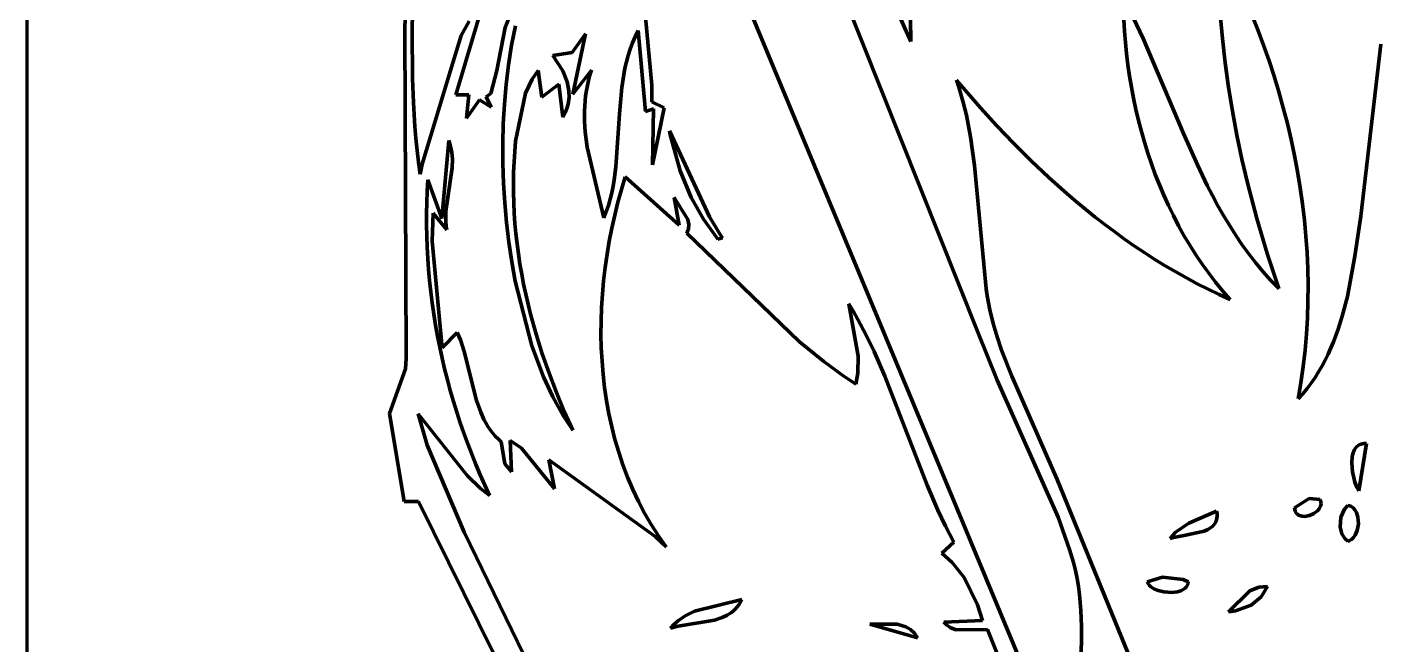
# Model space of a CAD drawing. Header units: millimetres. Extents: x 0 to 9.3, y 0 to 12.
# Drawn here: x 0 to 2.262, y 7.349 to 8.384 of the extents above; entities that cross this region are included whole.
import ezdxf

# ---------------------------------------------------------------- set-up
doc = ezdxf.new("R2010")
doc.units = ezdxf.units.MM
doc.layers.add('color#000000ff', color=7, linetype='CONTINUOUS', lineweight=100)
doc.layers.add('color#ffffffff', color=7, linetype='CONTINUOUS', lineweight=100)

msp = doc.modelspace()

# ---------------------------------------------------------------- linework, layer by layer
at = {"layer": 'color#000000ff'}
for p, q in [((1.5919, 7.8731), (0.8528, 9.7313)), ((1.0295, 8.8483), (1.7578, 7.0954)), ((0.6501, 8.641), (0.6451, 8.3787)), ((1.4797, 8.3599), (1.479, 8.4382)), ((0.6327, 8.3802), (0.634, 8.4208)), ((0.7623, 8.4189), (0.7178, 8.271)), ((0.727, 8.3701), (0.7406, 8.3943)), ((0.8004, 8.3833), (0.8108, 8.4085)), ((1.0461, 8.2872), (1.0357, 8.4006)), ((1.4551, 8.4148), (1.4797, 8.3599)), ((1.8364, 8.3964), (1.8376, 8.3775)), ((1.8687, 8.3654), (1.8524, 8.4001)), ((1.9981, 8.4059), (2.0017, 8.3651)), ((2.0611, 8.3794), (2.051, 8.4049)), ((0.6347, 7.8328), (0.6327, 8.3802)), ((0.6451, 8.3787), (0.6455, 8.2981)), ((0.7051, 8.2986), (0.727, 8.3701)), ((0.7868, 8.3113), (0.8004, 8.3833)), ((0.8178, 8.3862), (0.8115, 8.3537)), ((0.9126, 8.3416), (0.9352, 8.3729)), ((0.9352, 8.3729), (0.9141, 8.272)), ((1.0182, 8.3682), (1.0231, 8.3783)), ((1.0231, 8.3783), (1.0355, 8.2428)), ((1.8376, 8.3775), (1.8392, 8.3587)), ((2.0706, 8.3537), (2.0611, 8.3794)), ((0.8115, 8.3537), (0.8063, 8.321)), ((1.0066, 8.3369), (1.01, 8.3475)), ((1.01, 8.3475), (1.0138, 8.3579)), ((1.0138, 8.3579), (1.0182, 8.3682)), ((1.8392, 8.3587), (1.8411, 8.3398)), ((1.9363, 8.2059), (1.8687, 8.3654)), ((2.0017, 8.3651), (2.0063, 8.3244)), ((2.0797, 8.3279), (2.0706, 8.3537)), ((2.2671, 8.3554), (2.2332, 8.0674)), ((0.8804, 8.3368), (0.9126, 8.3416)), ((0.8971, 8.3108), (0.8804, 8.3368)), ((1.0013, 8.3156), (1.0037, 8.3263)), ((1.0037, 8.3263), (1.0066, 8.3369)), ((1.8411, 8.3398), (1.8435, 8.321)), ((2.0882, 8.3018), (2.0797, 8.3279)), ((0.7764, 8.2728), (0.7868, 8.3113)), ((0.8063, 8.321), (0.8023, 8.2881)), ((0.846, 8.2972), (0.856, 8.3115)), ((0.856, 8.3115), (0.8621, 8.2671)), ((0.9042, 8.2926), (0.8971, 8.3108)), ((0.9141, 8.272), (0.9453, 8.3122)), ((0.9426, 8.3036), (0.9402, 8.295)), ((0.9453, 8.3122), (0.9426, 8.3036)), ((0.9959, 8.283), (0.9991, 8.3048)), ((0.9991, 8.3048), (1.0013, 8.3156)), ((1.8435, 8.321), (1.8462, 8.3022)), ((1.8462, 8.3022), (1.8493, 8.2835)), ((2.0063, 8.3244), (2.012, 8.2838)), ((0.6455, 8.2981), (0.6469, 8.2579)), ((0.6619, 8.1548), (0.7051, 8.2986)), ((0.8023, 8.2881), (0.7993, 8.2552)), ((0.8349, 8.2738), (0.846, 8.2972)), ((0.8621, 8.2671), (0.8905, 8.2884)), ((0.8905, 8.2884), (0.897, 8.2335)), ((0.9072, 8.2775), (0.9042, 8.2926)), ((0.9383, 8.2864), (0.9367, 8.2778)), ((0.9402, 8.295), (0.9383, 8.2864)), ((0.992, 8.2389), (0.9959, 8.283)), ((1.0464, 8.2591), (1.0461, 8.2872)), ((1.5966, 8.2491), (1.5566, 8.2954)), ((1.5566, 8.2954), (1.5604, 8.2837)), ((1.5604, 8.2837), (1.5672, 8.2602)), ((1.8493, 8.2835), (1.8529, 8.2649)), ((2.012, 8.2838), (2.0185, 8.2434)), ((2.0962, 8.2756), (2.0882, 8.3018)), ((0.6469, 8.2579), (0.6494, 8.2178)), ((0.7178, 8.271), (0.74, 8.2705)), ((0.74, 8.2705), (0.7357, 8.2315)), ((0.7357, 8.2315), (0.7579, 8.2623)), ((0.7579, 8.2623), (0.777, 8.25)), ((0.769, 8.2674), (0.7764, 8.2728)), ((0.777, 8.25), (0.769, 8.2674)), ((0.8181, 8.1932), (0.8349, 8.2738)), ((0.9062, 8.2549), (0.9076, 8.2662)), ((0.9076, 8.2662), (0.9072, 8.2775)), ((0.9344, 8.2606), (0.9334, 8.2434)), ((0.9354, 8.2692), (0.9344, 8.2606)), ((0.9367, 8.2778), (0.9354, 8.2692)), ((1.0668, 8.2489), (1.0464, 8.2591)), ((1.5672, 8.2602), (1.5729, 8.2365)), ((1.8529, 8.2649), (1.8568, 8.2463)), ((2.1036, 8.2492), (2.0962, 8.2756)), ((0.7993, 8.2552), (0.7974, 8.2221)), ((0.897, 8.2335), (0.901, 8.2404)), ((0.901, 8.2404), (0.9041, 8.2476)), ((0.9041, 8.2476), (0.9062, 8.2549)), ((0.9334, 8.2434), (0.9336, 8.2262)), ((0.9861, 8.1502), (0.992, 8.2389)), ((1.0355, 8.2428), (1.0493, 8.2475)), ((1.0471, 8.1536), (1.0668, 8.2489)), ((1.0493, 8.2475), (1.0471, 8.1536)), ((1.5729, 8.2365), (1.5799, 8.2006)), ((1.6241, 8.2189), (1.5966, 8.2491)), ((1.8568, 8.2463), (1.8611, 8.2278)), ((2.0185, 8.2434), (2.026, 8.2032)), ((2.1105, 8.2226), (2.1036, 8.2492)), ((0.6494, 8.2178), (0.6511, 8.1977)), ((0.7974, 8.2221), (0.7965, 8.189)), ((0.9336, 8.2262), (0.9347, 8.209)), ((1.6524, 8.1893), (1.6241, 8.2189)), ((1.8611, 8.2278), (1.8659, 8.2095)), ((2.1167, 8.1959), (2.1105, 8.2226)), ((0.6511, 8.1977), (0.6532, 8.1777)), ((0.7061, 8.1944), (0.6945, 8.0637)), ((0.7079, 8.1893), (0.7061, 8.1944)), ((0.7093, 8.1842), (0.7079, 8.1893)), ((0.7965, 8.189), (0.7966, 8.1559)), ((0.8166, 8.1759), (0.8181, 8.1932)), ((0.9347, 8.209), (0.9379, 8.1833)), ((1.1429, 8.0665), (1.0759, 8.2103)), ((1.0759, 8.2103), (1.0772, 8.2035)), ((1.0772, 8.2035), (1.0934, 8.1433)), ((1.5799, 8.2006), (1.5866, 8.1524)), ((1.6814, 8.1604), (1.6524, 8.1893)), ((1.8659, 8.2095), (1.8711, 8.1913)), ((1.8711, 8.1913), (1.8767, 8.1732)), ((1.9597, 8.1532), (1.9363, 8.2059)), ((2.026, 8.2032), (2.0344, 8.1631)), ((2.1224, 8.1691), (2.1167, 8.1959)), ((0.6532, 8.1777), (0.6556, 8.1577)), ((0.7113, 8.174), (0.7093, 8.1842)), ((0.7122, 8.1637), (0.7113, 8.174)), ((0.8155, 8.1586), (0.8166, 8.1759)), ((0.9379, 8.1833), (0.9659, 8.0647)), ((1.8767, 8.1732), (1.8827, 8.1552)), ((2.1275, 8.1422), (2.1224, 8.1691)), ((0.6556, 8.1577), (0.6584, 8.1377)), ((0.6584, 8.1377), (0.6619, 8.1548)), ((0.7015, 8.0757), (0.7119, 8.1483)), ((0.7119, 8.1483), (0.7122, 8.1637)), ((0.7966, 8.1559), (0.7978, 8.1227)), ((0.8147, 8.1414), (0.8155, 8.1586)), ((0.9832, 8.1284), (0.9861, 8.1502)), ((1.5866, 8.1524), (1.6062, 7.9457)), ((1.7111, 8.1322), (1.6814, 8.1604)), ((1.8827, 8.1552), (1.8892, 8.1375)), ((1.9763, 8.1188), (1.9597, 8.1532)), ((2.0344, 8.1631), (2.0437, 8.1232)), ((0.6713, 8.1281), (0.6702, 8.1094)), ((0.6945, 8.0637), (0.6713, 8.1281)), ((0.7978, 8.1227), (0.7999, 8.0896)), ((0.8144, 8.1242), (0.8147, 8.1414)), ((0.8145, 8.1069), (0.8144, 8.1242)), ((0.9813, 8.1175), (0.9832, 8.1284)), ((1.0017, 8.1332), (0.9953, 8.1122)), ((1.092, 8.0524), (1.0017, 8.1332)), ((1.0934, 8.1433), (1.1121, 8.0986)), ((1.7416, 8.1049), (1.7111, 8.1322)), ((1.8892, 8.1375), (1.8961, 8.1199)), ((2.0437, 8.1232), (2.0593, 8.0637)), ((2.132, 8.1152), (2.1275, 8.1422)), ((0.6702, 8.1094), (0.6695, 8.0906)), ((0.8149, 8.0897), (0.8145, 8.1069)), ((0.9764, 8.0961), (0.9791, 8.1068)), ((0.9791, 8.1068), (0.9813, 8.1175)), ((0.9953, 8.1122), (0.9895, 8.0909)), ((1.1121, 8.0986), (1.1325, 8.0624)), ((1.7571, 8.0916), (1.7416, 8.1049)), ((1.8961, 8.1199), (1.9034, 8.1024)), ((1.9034, 8.1024), (1.9112, 8.0853)), ((1.9851, 8.1018), (1.9763, 8.1188)), ((1.9941, 8.085), (1.9851, 8.1018)), ((2.1358, 8.0882), (2.132, 8.1152)), ((0.6695, 8.0906), (0.6691, 8.0718)), ((0.7999, 8.0896), (0.8029, 8.0566)), ((0.8158, 8.0726), (0.8149, 8.0897)), ((0.9699, 8.0751), (0.9734, 8.0855)), ((0.9734, 8.0855), (0.9764, 8.0961)), ((0.9895, 8.0909), (0.9842, 8.0693)), ((1.1067, 8.0618), (1.0838, 8.0985)), ((1.0838, 8.0985), (1.092, 8.0524)), ((1.7729, 8.0786), (1.7571, 8.0916)), ((1.7888, 8.0658), (1.7729, 8.0786)), ((1.9112, 8.0853), (1.9195, 8.0683)), ((2.0035, 8.0684), (1.9941, 8.085)), ((2.139, 8.061), (2.1358, 8.0882)), ((0.6691, 8.0718), (0.669, 8.053)), ((0.6784, 8.0258), (0.6799, 8.0726)), ((0.6799, 8.0726), (0.7027, 8.0446)), ((0.7011, 8.0601), (0.7015, 8.0757)), ((0.7019, 8.0498), (0.7011, 8.0601)), ((0.8029, 8.0566), (0.8069, 8.0237)), ((0.817, 8.0554), (0.8158, 8.0726)), ((0.8186, 8.0383), (0.817, 8.0554)), ((0.9659, 8.0647), (0.9699, 8.0751)), ((0.9842, 8.0693), (0.9793, 8.0476)), ((1.1082, 8.0533), (1.1067, 8.0618)), ((1.1074, 8.0464), (1.1082, 8.0533)), ((1.1325, 8.0624), (1.1569, 8.0288)), ((1.1606, 8.0369), (1.1429, 8.0665)), ((1.8049, 8.0533), (1.7888, 8.0658)), ((1.8213, 8.041), (1.8049, 8.0533)), ((1.9195, 8.0683), (1.9282, 8.0515)), ((2.0134, 8.0521), (2.0035, 8.0684)), ((2.0593, 8.0637), (2.0767, 8.0047)), ((2.1415, 8.0338), (2.139, 8.061)), ((2.2332, 8.0674), (2.2236, 8.0003)), ((0.669, 8.053), (0.6693, 8.0342)), ((0.6693, 8.0342), (0.67, 8.0155)), ((0.7027, 8.0446), (0.7019, 8.0498)), ((0.8205, 8.0212), (0.8186, 8.0383)), ((0.9793, 8.0476), (0.975, 8.0256)), ((1.1046, 8.0392), (1.1058, 8.0416)), ((1.2936, 7.857), (1.1046, 8.0392)), ((1.1058, 8.0416), (1.1074, 8.0464)), ((1.1569, 8.0288), (1.1646, 8.0312)), ((1.1646, 8.0312), (1.1606, 8.0369)), ((1.8378, 8.0291), (1.8213, 8.041)), ((1.9282, 8.0515), (1.9373, 8.035)), ((1.9373, 8.035), (1.947, 8.0188)), ((2.0236, 8.036), (2.0134, 8.0521)), ((2.0343, 8.0202), (2.0236, 8.036)), ((2.1434, 8.0065), (2.1415, 8.0338)), ((0.67, 8.0155), (0.671, 7.9967)), ((0.6951, 7.847), (0.6784, 8.0258)), ((0.8069, 8.0237), (0.8117, 7.9909)), ((0.8228, 8.0042), (0.8205, 8.0212)), ((0.975, 8.0256), (0.9713, 8.0036)), ((1.8545, 8.0174), (1.8378, 8.0291)), ((1.8715, 8.0061), (1.8545, 8.0174)), ((1.947, 8.0188), (1.9571, 8.0028)), ((2.0455, 8.0048), (2.0343, 8.0202)), ((0.671, 7.9967), (0.6723, 7.978)), ((0.8117, 7.9909), (0.8175, 7.9583)), ((0.8254, 7.9872), (0.8228, 8.0042)), ((0.8283, 7.9702), (0.8254, 7.9872)), ((0.9713, 8.0036), (0.9681, 7.9814)), ((1.8887, 7.995), (1.8715, 8.0061)), ((1.906, 7.9843), (1.8887, 7.995)), ((1.9571, 8.0028), (1.9676, 7.9872)), ((1.9676, 7.9872), (1.9787, 7.9718)), ((2.0572, 7.9896), (2.0455, 8.0048)), ((2.0695, 7.9748), (2.0572, 7.9896)), ((2.0767, 8.0047), (2.0959, 7.9464)), ((2.1446, 7.9792), (2.1434, 8.0065)), ((2.2236, 8.0003), (2.211, 7.9329)), ((0.6723, 7.978), (0.674, 7.9594)), ((0.8316, 7.9533), (0.8283, 7.9702)), ((0.9681, 7.9814), (0.9655, 7.9591)), ((1.9236, 7.974), (1.906, 7.9843)), ((1.9414, 7.964), (1.9236, 7.974)), ((1.9594, 7.9543), (1.9414, 7.964)), ((1.9787, 7.9718), (1.9902, 7.9567)), ((2.0824, 7.9604), (2.0695, 7.9748)), ((2.1451, 7.9519), (2.1446, 7.9792)), ((0.674, 7.9594), (0.676, 7.9407)), ((0.676, 7.9407), (0.6784, 7.9221)), ((0.8175, 7.9583), (0.8452, 7.8504)), ((0.8352, 7.9365), (0.8316, 7.9533)), ((0.9655, 7.9591), (0.9635, 7.9367)), ((1.6062, 7.9457), (1.6079, 7.9339)), ((1.9777, 7.945), (1.9594, 7.9543)), ((1.9961, 7.9361), (1.9777, 7.945)), ((1.9902, 7.9567), (2.0023, 7.942)), ((2.0023, 7.942), (2.0148, 7.9276)), ((2.0959, 7.9464), (2.0824, 7.9604)), ((2.1449, 7.9246), (2.1451, 7.9519)), ((0.6784, 7.9221), (0.6811, 7.9035)), ((0.8432, 7.903), (0.8352, 7.9365)), ((0.9635, 7.9367), (0.9621, 7.9143)), ((1.384, 7.9076), (1.3763, 7.9206)), ((1.3763, 7.9206), (1.3918, 7.8327)), ((1.6079, 7.9339), (1.61, 7.9223)), ((1.61, 7.9223), (1.6124, 7.9107)), ((2.0148, 7.9276), (1.9961, 7.9361)), ((2.144, 7.8973), (2.1449, 7.9246)), ((2.211, 7.9329), (2.2024, 7.8998)), ((0.6811, 7.9035), (0.6841, 7.885)), ((0.8524, 7.8698), (0.8432, 7.903)), ((0.9621, 7.9143), (0.9613, 7.8919)), ((1.3914, 7.8945), (1.384, 7.9076)), ((1.6124, 7.9107), (1.6179, 7.8878)), ((2.1424, 7.87), (2.144, 7.8973)), ((2.2024, 7.8998), (2.1956, 7.8782)), ((0.6841, 7.885), (0.6874, 7.8666)), ((0.7202, 7.8726), (0.6951, 7.847)), ((0.7256, 7.8602), (0.7202, 7.8726)), ((0.9613, 7.8919), (0.9611, 7.8694)), ((1.4054, 7.8679), (1.3914, 7.8945)), ((1.6244, 7.7924), (1.5919, 7.8731)), ((1.6179, 7.8878), (1.6245, 7.8652)), ((2.1956, 7.8782), (2.1878, 7.8571)), ((0.6874, 7.8666), (0.6911, 7.8482)), ((0.7321, 7.8406), (0.7256, 7.8602)), ((0.8452, 7.8504), (0.8647, 7.7983)), ((0.8628, 7.8369), (0.8524, 7.8698)), ((0.9611, 7.8694), (0.9616, 7.847)), ((1.3342, 7.8239), (1.2936, 7.857)), ((1.4184, 7.8408), (1.4054, 7.8679)), ((1.6245, 7.8652), (1.6319, 7.843)), ((2.14, 7.8427), (2.1424, 7.87)), ((2.1878, 7.8571), (2.1834, 7.8467)), ((0.6339, 7.8117), (0.635, 7.8292)), ((0.635, 7.8292), (0.6347, 7.8328)), ((0.6911, 7.8482), (0.695, 7.8298)), ((0.695, 7.8298), (0.6993, 7.8116)), ((0.7528, 7.7587), (0.7321, 7.8406)), ((0.8741, 7.8043), (0.8628, 7.8369)), ((0.9616, 7.847), (0.9628, 7.8247)), ((1.3918, 7.8327), (1.3911, 7.8046)), ((1.4363, 7.7994), (1.4184, 7.8408)), ((1.6319, 7.843), (1.6489, 7.7991)), ((2.1369, 7.8155), (2.14, 7.8427)), ((2.1788, 7.8364), (2.1738, 7.8264)), ((2.1834, 7.8467), (2.1788, 7.8364)), ((0.6072, 7.7367), (0.6339, 7.8117)), ((0.6993, 7.8116), (0.7039, 7.7934)), ((0.9628, 7.8247), (0.9646, 7.8024)), ((1.3659, 7.8005), (1.3342, 7.8239)), ((1.3911, 7.8046), (1.3876, 7.7858)), ((2.1331, 7.7883), (2.1369, 7.8155)), ((2.1628, 7.8067), (2.1567, 7.7972)), ((2.1685, 7.8165), (2.1628, 7.8067)), ((2.1738, 7.8264), (2.1685, 7.8165)), ((0.7039, 7.7934), (0.7088, 7.7752)), ((0.8647, 7.7983), (0.8803, 7.7647)), ((0.8864, 7.7721), (0.8741, 7.8043)), ((0.9646, 7.8024), (0.9671, 7.7802)), ((1.3876, 7.7858), (1.3659, 7.8005)), ((1.507, 7.6166), (1.4363, 7.7994)), ((1.7266, 7.5629), (1.6244, 7.7924)), ((1.6489, 7.7991), (1.7251, 7.6264)), ((2.1284, 7.7612), (2.1331, 7.7883)), ((2.1503, 7.7879), (2.1434, 7.7788)), ((2.1567, 7.7972), (2.1503, 7.7879)), ((0.7088, 7.7752), (0.714, 7.7572)), ((0.8803, 7.7647), (0.8984, 7.7323)), ((0.8996, 7.7403), (0.8864, 7.7721)), ((0.9671, 7.7802), (0.9704, 7.7582)), ((2.1361, 7.7699), (2.1284, 7.7612)), ((2.1434, 7.7788), (2.1361, 7.7699)), ((0.6318, 7.5892), (0.6072, 7.7367)), ((0.714, 7.7572), (0.7196, 7.7393)), ((0.7196, 7.7393), (0.7254, 7.7214)), ((0.7597, 7.7392), (0.7528, 7.7587)), ((0.7652, 7.7269), (0.7597, 7.7392)), ((0.9137, 7.7089), (0.8996, 7.7403)), ((0.9704, 7.7582), (0.9744, 7.7363)), ((0.7371, 7.6332), (0.6551, 7.7365)), ((0.6551, 7.7365), (0.6698, 7.684)), ((0.7254, 7.7214), (0.7315, 7.7037)), ((0.7684, 7.7209), (0.7652, 7.7269)), ((0.7718, 7.7152), (0.7684, 7.7209)), ((0.7755, 7.7096), (0.7718, 7.7152)), ((0.8984, 7.7323), (0.9137, 7.7089)), ((0.9744, 7.7363), (0.9791, 7.7146)), ((0.9791, 7.7146), (0.9845, 7.6931)), ((0.7315, 7.7037), (0.738, 7.686)), ((0.7796, 7.7042), (0.7755, 7.7096)), ((0.784, 7.6991), (0.7796, 7.7042)), ((0.7888, 7.6941), (0.784, 7.6991)), ((0.794, 7.6894), (0.7888, 7.6941)), ((0.828, 7.6786), (0.8088, 7.6916)), ((0.8088, 7.6916), (0.8115, 7.6391)), ((0.9845, 7.6931), (0.9908, 7.6719)), ((0.6698, 7.684), (0.7322, 7.538)), ((0.738, 7.686), (0.7447, 7.6685)), ((0.8002, 7.6524), (0.794, 7.6894)), ((0.8833, 7.6107), (0.828, 7.6786)), ((0.9908, 7.6719), (0.9978, 7.6509)), ((2.2189, 7.6646), (2.2205, 7.6709)), ((2.2205, 7.6709), (2.2216, 7.6737)), ((2.2216, 7.6737), (2.2229, 7.6763)), ((2.2229, 7.6763), (2.2244, 7.6787)), ((2.2244, 7.6787), (2.2262, 7.6808)), ((2.2262, 7.6808), (2.2283, 7.6826)), ((2.2283, 7.6826), (2.2306, 7.6841)), ((2.2427, 7.6864), (2.2301, 7.6074)), ((2.2306, 7.6841), (2.2332, 7.6853)), ((2.2332, 7.6853), (2.2361, 7.686)), ((2.2361, 7.686), (2.2392, 7.6864)), ((2.2392, 7.6864), (2.2427, 7.6864)), ((0.7447, 7.6685), (0.7517, 7.6511)), ((0.7517, 7.6511), (0.759, 7.6338)), ((0.8115, 7.6391), (0.8002, 7.6524)), ((1.0516, 7.5305), (0.8739, 7.6594)), ((0.8739, 7.6594), (0.8833, 7.6107)), ((0.9978, 7.6509), (1.0056, 7.6301)), ((2.2181, 7.6542), (2.2189, 7.6646)), ((2.2192, 7.6393), (2.2181, 7.6542)), ((0.7595, 7.6113), (0.7371, 7.6332)), ((0.759, 7.6338), (0.7744, 7.5995)), ((1.0056, 7.6301), (1.0142, 7.6097)), ((1.7251, 7.6264), (2.0539, 6.8195)), ((2.2236, 7.6215), (2.2192, 7.6393)), ((0.7744, 7.5995), (0.7595, 7.6113)), ((1.0142, 7.6097), (1.0237, 7.5896)), ((1.525, 7.5751), (1.507, 7.6166)), ((2.2273, 7.6124), (2.2236, 7.6215)), ((2.2301, 7.6074), (2.2273, 7.6124)), ((0.6557, 7.5893), (0.6318, 7.5892)), ((0.7817, 7.3339), (0.6557, 7.5893)), ((1.0237, 7.5896), (1.034, 7.5699)), ((2.1226, 7.5785), (2.147, 7.5943)), ((2.1229, 7.5758), (2.1226, 7.5785)), ((2.147, 7.5943), (2.1653, 7.5926)), ((2.166, 7.5814), (2.1638, 7.5773)), ((2.1653, 7.5926), (2.1662, 7.5903)), ((2.1666, 7.5835), (2.166, 7.5814)), ((2.1662, 7.5903), (2.1667, 7.588)), ((2.1668, 7.5857), (2.1666, 7.5835)), ((2.1667, 7.588), (2.1668, 7.5857)), ((2.2059, 7.5763), (2.2118, 7.5827)), ((2.2118, 7.5827), (2.2142, 7.5822)), ((2.2142, 7.5822), (2.2165, 7.5814)), ((2.2165, 7.5814), (2.2185, 7.5803)), ((2.2185, 7.5803), (2.2204, 7.5789)), ((2.2204, 7.5789), (2.2236, 7.5754)), ((1.034, 7.5699), (1.0452, 7.5506)), ((1.538, 7.548), (1.525, 7.5751)), ((1.7457, 7.5092), (1.7266, 7.5629)), ((1.9455, 7.5532), (1.9919, 7.5731)), ((1.9918, 7.5585), (1.9908, 7.5555)), ((1.9925, 7.5617), (1.9918, 7.5585)), ((1.9919, 7.5731), (1.9926, 7.569)), ((1.9928, 7.5652), (1.9925, 7.5617)), ((1.9926, 7.569), (1.9928, 7.5652)), ((2.1235, 7.5733), (2.1229, 7.5758)), ((2.1245, 7.5712), (2.1235, 7.5733)), ((2.1257, 7.5694), (2.1245, 7.5712)), ((2.1272, 7.5679), (2.1257, 7.5694)), ((2.1289, 7.5667), (2.1272, 7.5679)), ((2.1308, 7.5657), (2.1289, 7.5667)), ((2.1351, 7.5646), (2.1308, 7.5657)), ((2.1398, 7.5645), (2.1351, 7.5646)), ((2.1473, 7.566), (2.1398, 7.5645)), ((2.1545, 7.5691), (2.1473, 7.566)), ((2.1607, 7.5736), (2.1545, 7.5691)), ((2.1638, 7.5773), (2.1607, 7.5736)), ((2.1988, 7.5464), (2.2002, 7.5634)), ((2.2002, 7.5634), (2.2059, 7.5763)), ((2.2236, 7.5754), (2.2261, 7.571)), ((2.2261, 7.571), (2.2285, 7.5634)), ((2.2285, 7.5634), (2.2293, 7.552)), ((0.7322, 7.538), (0.9504, 7.0893)), ((1.0452, 7.5506), (1.0572, 7.5317)), ((1.552, 7.5212), (1.538, 7.548)), ((1.9142, 7.5276), (1.9224, 7.5374)), ((1.9224, 7.5374), (1.9455, 7.5532)), ((1.9711, 7.5399), (1.9374, 7.5325)), ((1.9775, 7.5427), (1.9711, 7.5399)), ((1.9831, 7.5462), (1.9775, 7.5427)), ((1.9855, 7.5482), (1.9831, 7.5462)), ((1.9875, 7.5504), (1.9855, 7.5482)), ((1.9893, 7.5529), (1.9875, 7.5504)), ((1.9908, 7.5555), (1.9893, 7.5529)), ((2.2017, 7.535), (2.1988, 7.5464)), ((2.2064, 7.5272), (2.2017, 7.535)), ((2.2242, 7.5332), (2.2213, 7.529)), ((2.2274, 7.5407), (2.2242, 7.5332)), ((2.2293, 7.552), (2.2274, 7.5407)), ((1.0702, 7.5132), (1.0516, 7.5305)), ((1.0572, 7.5317), (1.0702, 7.5132)), ((1.5318, 7.5026), (1.552, 7.5212)), ((1.9199, 7.5293), (1.9142, 7.5276)), ((1.9374, 7.5325), (1.9199, 7.5293)), ((2.2114, 7.5228), (2.2064, 7.5272)), ((2.2137, 7.5234), (2.2114, 7.5228)), ((2.2158, 7.5244), (2.2137, 7.5234)), ((2.2178, 7.5257), (2.2158, 7.5244)), ((2.2213, 7.529), (2.2178, 7.5257)), ((1.5492, 7.487), (1.5318, 7.5026)), ((1.7523, 7.4873), (1.7457, 7.5092)), ((1.5692, 7.4619), (1.5492, 7.487)), ((1.7555, 7.474), (1.7523, 7.4873)), ((1.7582, 7.4606), (1.7555, 7.474)), ((1.5915, 7.4165), (1.5692, 7.4619)), ((1.7604, 7.4472), (1.7582, 7.4606)), ((1.7622, 7.4338), (1.7604, 7.4472)), ((1.8759, 7.4546), (1.9013, 7.4628)), ((1.8767, 7.4525), (1.8759, 7.4546)), ((1.8778, 7.4506), (1.8767, 7.4525)), ((1.8793, 7.4487), (1.8778, 7.4506)), ((1.8811, 7.447), (1.8793, 7.4487)), ((1.8832, 7.4454), (1.8811, 7.447)), ((1.8881, 7.4426), (1.8832, 7.4454)), ((1.8938, 7.4403), (1.8881, 7.4426)), ((1.9013, 7.4628), (1.9358, 7.4589)), ((1.9358, 7.4589), (1.9445, 7.4549)), ((1.9391, 7.4439), (1.937, 7.4423)), ((1.9408, 7.4456), (1.9391, 7.4439)), ((1.9423, 7.4476), (1.9408, 7.4456)), ((1.9434, 7.4498), (1.9423, 7.4476)), ((1.9442, 7.4522), (1.9434, 7.4498)), ((1.9445, 7.4549), (1.9442, 7.4522)), ((2.0473, 7.4397), (2.0627, 7.4456)), ((2.0627, 7.4456), (2.0773, 7.447)), ((2.0773, 7.447), (2.0664, 7.4299)), ((1.1177, 7.4055), (1.1967, 7.4249)), ((1.1945, 7.4205), (1.192, 7.4165)), ((1.1967, 7.4249), (1.1945, 7.4205)), ((1.7636, 7.4203), (1.7622, 7.4338)), ((1.7647, 7.4069), (1.7636, 7.4203)), ((1.9034, 7.4379), (1.8938, 7.4403)), ((1.9168, 7.437), (1.9034, 7.4379)), ((1.9264, 7.4382), (1.9168, 7.437)), ((1.9321, 7.4399), (1.9264, 7.4382)), ((1.937, 7.4423), (1.9321, 7.4399)), ((2.012, 7.4047), (2.0473, 7.4397)), ((2.0664, 7.4299), (2.0496, 7.4158)), ((1.0907, 7.39), (1.1018, 7.3976)), ((1.1018, 7.3976), (1.1177, 7.4055)), ((1.1722, 7.3989), (1.1642, 7.3951)), ((1.1796, 7.4036), (1.1722, 7.3989)), ((1.183, 7.4064), (1.1796, 7.4036)), ((1.1863, 7.4095), (1.183, 7.4064)), ((1.1892, 7.4128), (1.1863, 7.4095)), ((1.192, 7.4165), (1.1892, 7.4128)), ((1.5997, 7.3898), (1.5915, 7.4165)), ((1.7658, 7.3799), (1.7647, 7.4069)), ((2.0236, 7.4061), (2.012, 7.4047)), ((2.0496, 7.4158), (2.0236, 7.4061)), ((1.0775, 7.3772), (1.0838, 7.384)), ((1.0903, 7.3805), (1.0775, 7.3772)), ((1.0838, 7.384), (1.0907, 7.39)), ((1.1512, 7.3908), (1.0903, 7.3805)), ((1.1642, 7.3951), (1.1512, 7.3908)), ((1.4112, 7.3838), (1.4572, 7.384)), ((1.4912, 7.3609), (1.4112, 7.3838)), ((1.4572, 7.384), (1.4716, 7.3793)), ((1.4716, 7.3793), (1.4792, 7.3748)), ((1.4792, 7.3748), (1.4858, 7.3687)), ((1.5353, 7.3871), (1.5997, 7.3898)), ((1.5394, 7.3829), (1.5353, 7.3871)), ((1.5459, 7.3782), (1.5394, 7.3829)), ((1.5554, 7.3744), (1.5459, 7.3782)), ((1.6082, 7.3751), (1.5554, 7.3744)), ((1.6783, 7.2002), (1.6082, 7.3751)), ((1.7658, 7.3529), (1.7658, 7.3799)), ((1.4858, 7.3687), (1.4895, 7.3637)), ((1.4895, 7.3637), (1.4912, 7.3609)), ((1.7579, 7.2173), (1.7658, 7.3529))]:
    msp.add_line(p, q, dxfattribs=at)
at = {"layer": 'color#ffffffff'}
for p, q in [((0, 0), (0, 12.0417)), ((0.8528, 9.7313), (1.5919, 7.8731)), ((1.7578, 7.0954), (1.0295, 8.8483)), ((0.6451, 8.3787), (0.6501, 8.641)), ((1.479, 8.4382), (1.4797, 8.3599)), ((0.634, 8.4208), (0.6327, 8.3802)), ((0.7178, 8.271), (0.7623, 8.4189)), ((0.7406, 8.3943), (0.727, 8.3701)), ((0.8108, 8.4085), (0.8004, 8.3833)), ((1.0357, 8.4006), (1.0461, 8.2872)), ((1.4797, 8.3599), (1.4551, 8.4148)), ((1.8376, 8.3775), (1.8364, 8.3964)), ((1.8524, 8.4001), (1.8687, 8.3654)), ((2.0017, 8.3651), (1.9981, 8.4059)), ((2.051, 8.4049), (2.0611, 8.3794)), ((0.6327, 8.3802), (0.6347, 7.8328)), ((0.6455, 8.2981), (0.6451, 8.3787)), ((0.727, 8.3701), (0.7051, 8.2986)), ((0.8004, 8.3833), (0.7868, 8.3113)), ((0.8115, 8.3537), (0.8178, 8.3862)), ((0.9352, 8.3729), (0.9126, 8.3416)), ((0.9141, 8.272), (0.9352, 8.3729)), ((1.0231, 8.3783), (1.0182, 8.3682)), ((1.0355, 8.2428), (1.0231, 8.3783)), ((1.8392, 8.3587), (1.8376, 8.3775)), ((2.0611, 8.3794), (2.0706, 8.3537)), ((0.8063, 8.321), (0.8115, 8.3537)), ((1.01, 8.3475), (1.0066, 8.3369)), ((1.0138, 8.3579), (1.01, 8.3475)), ((1.0182, 8.3682), (1.0138, 8.3579)), ((1.8411, 8.3398), (1.8392, 8.3587)), ((1.8687, 8.3654), (1.9363, 8.2059)), ((2.0063, 8.3244), (2.0017, 8.3651)), ((2.0706, 8.3537), (2.0797, 8.3279)), ((2.2332, 8.0674), (2.2671, 8.3554)), ((0.9126, 8.3416), (0.8804, 8.3368)), ((0.8804, 8.3368), (0.8971, 8.3108)), ((1.0037, 8.3263), (1.0013, 8.3156)), ((1.0066, 8.3369), (1.0037, 8.3263)), ((1.8435, 8.321), (1.8411, 8.3398)), ((2.0797, 8.3279), (2.0882, 8.3018)), ((0.7868, 8.3113), (0.7764, 8.2728)), ((0.8023, 8.2881), (0.8063, 8.321)), ((0.856, 8.3115), (0.846, 8.2972)), ((0.8621, 8.2671), (0.856, 8.3115)), ((0.8971, 8.3108), (0.9042, 8.2926)), ((0.9453, 8.3122), (0.9141, 8.272)), ((0.9402, 8.295), (0.9426, 8.3036)), ((0.9426, 8.3036), (0.9453, 8.3122)), ((0.9991, 8.3048), (0.9959, 8.283)), ((1.0013, 8.3156), (0.9991, 8.3048)), ((1.8462, 8.3022), (1.8435, 8.321)), ((1.8493, 8.2835), (1.8462, 8.3022)), ((2.012, 8.2838), (2.0063, 8.3244)), ((0.6469, 8.2579), (0.6455, 8.2981)), ((0.7051, 8.2986), (0.6619, 8.1548)), ((0.7993, 8.2552), (0.8023, 8.2881)), ((0.846, 8.2972), (0.8349, 8.2738)), ((0.8905, 8.2884), (0.8621, 8.2671)), ((0.897, 8.2335), (0.8905, 8.2884)), ((0.9042, 8.2926), (0.9072, 8.2775)), ((0.9367, 8.2778), (0.9383, 8.2864)), ((0.9383, 8.2864), (0.9402, 8.295)), ((0.9959, 8.283), (0.992, 8.2389)), ((1.0461, 8.2872), (1.0464, 8.2591)), ((1.5604, 8.2837), (1.5566, 8.2954)), ((1.5566, 8.2954), (1.5966, 8.2491)), ((1.5672, 8.2602), (1.5604, 8.2837)), ((1.8529, 8.2649), (1.8493, 8.2835)), ((2.0185, 8.2434), (2.012, 8.2838)), ((2.0882, 8.3018), (2.0962, 8.2756)), ((0.6494, 8.2178), (0.6469, 8.2579)), ((0.74, 8.2705), (0.7178, 8.271)), ((0.7357, 8.2315), (0.74, 8.2705)), ((0.7579, 8.2623), (0.7357, 8.2315)), ((0.777, 8.25), (0.7579, 8.2623)), ((0.7764, 8.2728), (0.769, 8.2674)), ((0.769, 8.2674), (0.777, 8.25)), ((0.8349, 8.2738), (0.8181, 8.1932)), ((0.9076, 8.2662), (0.9062, 8.2549)), ((0.9072, 8.2775), (0.9076, 8.2662)), ((0.9334, 8.2434), (0.9344, 8.2606)), ((0.9344, 8.2606), (0.9354, 8.2692)), ((0.9354, 8.2692), (0.9367, 8.2778)), ((1.0464, 8.2591), (1.0668, 8.2489)), ((1.5729, 8.2365), (1.5672, 8.2602)), ((1.8568, 8.2463), (1.8529, 8.2649)), ((2.0962, 8.2756), (2.1036, 8.2492)), ((0.7974, 8.2221), (0.7993, 8.2552)), ((0.901, 8.2404), (0.897, 8.2335)), ((0.9041, 8.2476), (0.901, 8.2404)), ((0.9062, 8.2549), (0.9041, 8.2476)), ((0.9336, 8.2262), (0.9334, 8.2434)), ((0.992, 8.2389), (0.9861, 8.1502)), ((1.0493, 8.2475), (1.0355, 8.2428)), ((1.0668, 8.2489), (1.0471, 8.1536)), ((1.0471, 8.1536), (1.0493, 8.2475)), ((1.5799, 8.2006), (1.5729, 8.2365)), ((1.5966, 8.2491), (1.6241, 8.2189)), ((1.8611, 8.2278), (1.8568, 8.2463)), ((2.026, 8.2032), (2.0185, 8.2434)), ((2.1036, 8.2492), (2.1105, 8.2226)), ((0.6511, 8.1977), (0.6494, 8.2178)), ((0.7965, 8.189), (0.7974, 8.2221)), ((0.9347, 8.209), (0.9336, 8.2262)), ((1.6241, 8.2189), (1.6524, 8.1893)), ((1.8659, 8.2095), (1.8611, 8.2278)), ((2.1105, 8.2226), (2.1167, 8.1959)), ((0.6532, 8.1777), (0.6511, 8.1977)), ((0.6945, 8.0637), (0.7061, 8.1944)), ((0.7061, 8.1944), (0.7079, 8.1893)), ((0.7079, 8.1893), (0.7093, 8.1842)), ((0.7966, 8.1559), (0.7965, 8.189)), ((0.8181, 8.1932), (0.8166, 8.1759)), ((0.9379, 8.1833), (0.9347, 8.209)), ((1.0772, 8.2035), (1.0759, 8.2103)), ((1.0759, 8.2103), (1.1429, 8.0665)), ((1.0934, 8.1433), (1.0772, 8.2035)), ((1.5866, 8.1524), (1.5799, 8.2006)), ((1.6524, 8.1893), (1.6814, 8.1604)), ((1.8711, 8.1913), (1.8659, 8.2095)), ((1.8767, 8.1732), (1.8711, 8.1913)), ((1.9363, 8.2059), (1.9597, 8.1532)), ((2.0344, 8.1631), (2.026, 8.2032)), ((2.1167, 8.1959), (2.1224, 8.1691)), ((0.6556, 8.1577), (0.6532, 8.1777)), ((0.7093, 8.1842), (0.7113, 8.174)), ((0.7113, 8.174), (0.7122, 8.1637)), ((0.8166, 8.1759), (0.8155, 8.1586)), ((0.9659, 8.0647), (0.9379, 8.1833)), ((1.8827, 8.1552), (1.8767, 8.1732)), ((2.1224, 8.1691), (2.1275, 8.1422)), ((0.6584, 8.1377), (0.6556, 8.1577)), ((0.6619, 8.1548), (0.6584, 8.1377)), ((0.7119, 8.1483), (0.7015, 8.0757)), ((0.7122, 8.1637), (0.7119, 8.1483)), ((0.7978, 8.1227), (0.7966, 8.1559)), ((0.8155, 8.1586), (0.8147, 8.1414)), ((0.9861, 8.1502), (0.9832, 8.1284)), ((1.6062, 7.9457), (1.5866, 8.1524)), ((1.6814, 8.1604), (1.7111, 8.1322)), ((1.8892, 8.1375), (1.8827, 8.1552)), ((1.9597, 8.1532), (1.9763, 8.1188)), ((2.0437, 8.1232), (2.0344, 8.1631)), ((0.6702, 8.1094), (0.6713, 8.1281)), ((0.6713, 8.1281), (0.6945, 8.0637)), ((0.7999, 8.0896), (0.7978, 8.1227)), ((0.8147, 8.1414), (0.8144, 8.1242)), ((0.8144, 8.1242), (0.8145, 8.1069)), ((0.9832, 8.1284), (0.9813, 8.1175)), ((0.9953, 8.1122), (1.0017, 8.1332)), ((1.0017, 8.1332), (1.092, 8.0524)), ((1.1121, 8.0986), (1.0934, 8.1433)), ((1.7111, 8.1322), (1.7416, 8.1049)), ((1.8961, 8.1199), (1.8892, 8.1375)), ((2.0593, 8.0637), (2.0437, 8.1232)), ((2.1275, 8.1422), (2.132, 8.1152)), ((0.6695, 8.0906), (0.6702, 8.1094)), ((0.8145, 8.1069), (0.8149, 8.0897)), ((0.9791, 8.1068), (0.9764, 8.0961)), ((0.9813, 8.1175), (0.9791, 8.1068)), ((0.9895, 8.0909), (0.9953, 8.1122)), ((1.1325, 8.0624), (1.1121, 8.0986)), ((1.7416, 8.1049), (1.7571, 8.0916)), ((1.9034, 8.1024), (1.8961, 8.1199)), ((1.9112, 8.0853), (1.9034, 8.1024)), ((1.9763, 8.1188), (1.9851, 8.1018)), ((1.9851, 8.1018), (1.9941, 8.085)), ((2.132, 8.1152), (2.1358, 8.0882)), ((0.6691, 8.0718), (0.6695, 8.0906)), ((0.8029, 8.0566), (0.7999, 8.0896)), ((0.8149, 8.0897), (0.8158, 8.0726)), ((0.9734, 8.0855), (0.9699, 8.0751)), ((0.9764, 8.0961), (0.9734, 8.0855)), ((0.9842, 8.0693), (0.9895, 8.0909)), ((1.092, 8.0524), (1.0838, 8.0985)), ((1.0838, 8.0985), (1.1067, 8.0618)), ((1.7571, 8.0916), (1.7729, 8.0786)), ((1.7729, 8.0786), (1.7888, 8.0658)), ((1.9195, 8.0683), (1.9112, 8.0853)), ((1.9941, 8.085), (2.0035, 8.0684)), ((2.1358, 8.0882), (2.139, 8.061)), ((0.669, 8.053), (0.6691, 8.0718)), ((0.6799, 8.0726), (0.6784, 8.0258)), ((0.7027, 8.0446), (0.6799, 8.0726)), ((0.7015, 8.0757), (0.7011, 8.0601)), ((0.7011, 8.0601), (0.7019, 8.0498)), ((0.8069, 8.0237), (0.8029, 8.0566)), ((0.8158, 8.0726), (0.817, 8.0554)), ((0.817, 8.0554), (0.8186, 8.0383)), ((0.9699, 8.0751), (0.9659, 8.0647)), ((0.9793, 8.0476), (0.9842, 8.0693)), ((1.1067, 8.0618), (1.1082, 8.0533)), ((1.1082, 8.0533), (1.1074, 8.0464)), ((1.1569, 8.0288), (1.1325, 8.0624)), ((1.1429, 8.0665), (1.1606, 8.0369)), ((1.7888, 8.0658), (1.8049, 8.0533)), ((1.8049, 8.0533), (1.8213, 8.041)), ((1.9282, 8.0515), (1.9195, 8.0683)), ((2.0035, 8.0684), (2.0134, 8.0521)), ((2.0767, 8.0047), (2.0593, 8.0637)), ((2.139, 8.061), (2.1415, 8.0338)), ((2.2236, 8.0003), (2.2332, 8.0674)), ((0.6693, 8.0342), (0.669, 8.053)), ((0.67, 8.0155), (0.6693, 8.0342)), ((0.7019, 8.0498), (0.7027, 8.0446)), ((0.8186, 8.0383), (0.8205, 8.0212)), ((0.975, 8.0256), (0.9793, 8.0476)), ((1.1058, 8.0416), (1.1046, 8.0392)), ((1.1046, 8.0392), (1.2936, 7.857)), ((1.1074, 8.0464), (1.1058, 8.0416)), ((1.1646, 8.0312), (1.1569, 8.0288)), ((1.1606, 8.0369), (1.1646, 8.0312)), ((1.8213, 8.041), (1.8378, 8.0291)), ((1.9373, 8.035), (1.9282, 8.0515)), ((1.947, 8.0188), (1.9373, 8.035)), ((2.0134, 8.0521), (2.0236, 8.036)), ((2.0236, 8.036), (2.0343, 8.0202)), ((2.1415, 8.0338), (2.1434, 8.0065)), ((0.671, 7.9967), (0.67, 8.0155)), ((0.6784, 8.0258), (0.6951, 7.847)), ((0.8117, 7.9909), (0.8069, 8.0237)), ((0.8205, 8.0212), (0.8228, 8.0042)), ((0.9713, 8.0036), (0.975, 8.0256)), ((1.8378, 8.0291), (1.8545, 8.0174)), ((1.8545, 8.0174), (1.8715, 8.0061)), ((1.9571, 8.0028), (1.947, 8.0188)), ((2.0343, 8.0202), (2.0455, 8.0048)), ((0.6723, 7.978), (0.671, 7.9967)), ((0.8175, 7.9583), (0.8117, 7.9909)), ((0.8228, 8.0042), (0.8254, 7.9872)), ((0.8254, 7.9872), (0.8283, 7.9702)), ((0.9681, 7.9814), (0.9713, 8.0036)), ((1.8715, 8.0061), (1.8887, 7.995)), ((1.8887, 7.995), (1.906, 7.9843)), ((1.9676, 7.9872), (1.9571, 8.0028)), ((1.9787, 7.9718), (1.9676, 7.9872)), ((2.0455, 8.0048), (2.0572, 7.9896)), ((2.0572, 7.9896), (2.0695, 7.9748)), ((2.0959, 7.9464), (2.0767, 8.0047)), ((2.1434, 8.0065), (2.1446, 7.9792)), ((2.211, 7.9329), (2.2236, 8.0003)), ((0.674, 7.9594), (0.6723, 7.978)), ((0.8283, 7.9702), (0.8316, 7.9533)), ((0.9655, 7.9591), (0.9681, 7.9814)), ((1.906, 7.9843), (1.9236, 7.974)), ((1.9236, 7.974), (1.9414, 7.964)), ((1.9414, 7.964), (1.9594, 7.9543)), ((1.9902, 7.9567), (1.9787, 7.9718)), ((2.0695, 7.9748), (2.0824, 7.9604)), ((2.1446, 7.9792), (2.1451, 7.9519)), ((0.676, 7.9407), (0.674, 7.9594)), ((0.6784, 7.9221), (0.676, 7.9407)), ((0.8452, 7.8504), (0.8175, 7.9583)), ((0.8316, 7.9533), (0.8352, 7.9365)), ((0.9635, 7.9367), (0.9655, 7.9591)), ((1.6079, 7.9339), (1.6062, 7.9457)), ((1.9594, 7.9543), (1.9777, 7.945)), ((1.9777, 7.945), (1.9961, 7.9361)), ((2.0023, 7.942), (1.9902, 7.9567)), ((2.0148, 7.9276), (2.0023, 7.942)), ((2.0824, 7.9604), (2.0959, 7.9464)), ((2.1451, 7.9519), (2.1449, 7.9246)), ((0.6811, 7.9035), (0.6784, 7.9221)), ((0.8352, 7.9365), (0.8432, 7.903)), ((0.9621, 7.9143), (0.9635, 7.9367)), ((1.3918, 7.8327), (1.3763, 7.9206)), ((1.3763, 7.9206), (1.384, 7.9076)), ((1.61, 7.9223), (1.6079, 7.9339)), ((1.6124, 7.9107), (1.61, 7.9223)), ((1.9961, 7.9361), (2.0148, 7.9276)), ((2.1449, 7.9246), (2.144, 7.8973)), ((2.2024, 7.8998), (2.211, 7.9329)), ((0.6841, 7.885), (0.6811, 7.9035)), ((0.8432, 7.903), (0.8524, 7.8698)), ((0.9613, 7.8919), (0.9621, 7.9143)), ((1.384, 7.9076), (1.3914, 7.8945)), ((1.6179, 7.8878), (1.6124, 7.9107)), ((2.144, 7.8973), (2.1424, 7.87)), ((2.1956, 7.8782), (2.2024, 7.8998)), ((0.6874, 7.8666), (0.6841, 7.885)), ((0.6951, 7.847), (0.7202, 7.8726)), ((0.7202, 7.8726), (0.7256, 7.8602)), ((0.9611, 7.8694), (0.9613, 7.8919)), ((1.3914, 7.8945), (1.4054, 7.8679)), ((1.5919, 7.8731), (1.6244, 7.7924)), ((1.6245, 7.8652), (1.6179, 7.8878)), ((2.1878, 7.8571), (2.1956, 7.8782)), ((0.6911, 7.8482), (0.6874, 7.8666)), ((0.7256, 7.8602), (0.7321, 7.8406)), ((0.8647, 7.7983), (0.8452, 7.8504)), ((0.8524, 7.8698), (0.8628, 7.8369)), ((0.9616, 7.847), (0.9611, 7.8694)), ((1.2936, 7.857), (1.3342, 7.8239)), ((1.4054, 7.8679), (1.4184, 7.8408)), ((1.6319, 7.843), (1.6245, 7.8652)), ((2.1424, 7.87), (2.14, 7.8427)), ((2.1834, 7.8467), (2.1878, 7.8571)), ((0.635, 7.8292), (0.6339, 7.8117)), ((0.6347, 7.8328), (0.635, 7.8292)), ((0.695, 7.8298), (0.6911, 7.8482)), ((0.6993, 7.8116), (0.695, 7.8298)), ((0.7321, 7.8406), (0.7528, 7.7587)), ((0.8628, 7.8369), (0.8741, 7.8043)), ((0.9628, 7.8247), (0.9616, 7.847)), ((1.3911, 7.8046), (1.3918, 7.8327)), ((1.4184, 7.8408), (1.4363, 7.7994)), ((1.6489, 7.7991), (1.6319, 7.843)), ((2.14, 7.8427), (2.1369, 7.8155)), ((2.1738, 7.8264), (2.1788, 7.8364)), ((2.1788, 7.8364), (2.1834, 7.8467)), ((0.6339, 7.8117), (0.6072, 7.7367)), ((0.7039, 7.7934), (0.6993, 7.8116)), ((0.9646, 7.8024), (0.9628, 7.8247)), ((1.3342, 7.8239), (1.3659, 7.8005)), ((1.3876, 7.7858), (1.3911, 7.8046)), ((2.1369, 7.8155), (2.1331, 7.7883)), ((2.1567, 7.7972), (2.1628, 7.8067)), ((2.1628, 7.8067), (2.1685, 7.8165)), ((2.1685, 7.8165), (2.1738, 7.8264)), ((0.7088, 7.7752), (0.7039, 7.7934)), ((0.8803, 7.7647), (0.8647, 7.7983)), ((0.8741, 7.8043), (0.8864, 7.7721)), ((0.9671, 7.7802), (0.9646, 7.8024)), ((1.3659, 7.8005), (1.3876, 7.7858)), ((1.4363, 7.7994), (1.507, 7.6166)), ((1.6244, 7.7924), (1.7266, 7.5629)), ((1.7251, 7.6264), (1.6489, 7.7991)), ((2.1331, 7.7883), (2.1284, 7.7612)), ((2.1434, 7.7788), (2.1503, 7.7879)), ((2.1503, 7.7879), (2.1567, 7.7972)), ((0.714, 7.7572), (0.7088, 7.7752)), ((0.8984, 7.7323), (0.8803, 7.7647)), ((0.8864, 7.7721), (0.8996, 7.7403)), ((0.9704, 7.7582), (0.9671, 7.7802)), ((2.1284, 7.7612), (2.1361, 7.7699)), ((2.1361, 7.7699), (2.1434, 7.7788)), ((0.6072, 7.7367), (0.6318, 7.5892)), ((0.7196, 7.7393), (0.714, 7.7572)), ((0.7254, 7.7214), (0.7196, 7.7393)), ((0.7528, 7.7587), (0.7597, 7.7392)), ((0.7597, 7.7392), (0.7652, 7.7269)), ((0.8996, 7.7403), (0.9137, 7.7089)), ((0.9744, 7.7363), (0.9704, 7.7582)), ((0.6698, 7.684), (0.6551, 7.7365)), ((0.6551, 7.7365), (0.7371, 7.6332)), ((0.7315, 7.7037), (0.7254, 7.7214)), ((0.7652, 7.7269), (0.7684, 7.7209)), ((0.7684, 7.7209), (0.7718, 7.7152)), ((0.7718, 7.7152), (0.7755, 7.7096)), ((0.9137, 7.7089), (0.8984, 7.7323)), ((0.9791, 7.7146), (0.9744, 7.7363)), ((0.9845, 7.6931), (0.9791, 7.7146)), ((0.738, 7.686), (0.7315, 7.7037)), ((0.7755, 7.7096), (0.7796, 7.7042)), ((0.7796, 7.7042), (0.784, 7.6991)), ((0.784, 7.6991), (0.7888, 7.6941)), ((0.7888, 7.6941), (0.794, 7.6894)), ((0.8115, 7.6391), (0.8088, 7.6916)), ((0.8088, 7.6916), (0.828, 7.6786)), ((0.9908, 7.6719), (0.9845, 7.6931)), ((0.7322, 7.538), (0.6698, 7.684)), ((0.7447, 7.6685), (0.738, 7.686)), ((0.794, 7.6894), (0.8002, 7.6524)), ((0.828, 7.6786), (0.8833, 7.6107)), ((0.9978, 7.6509), (0.9908, 7.6719)), ((2.2205, 7.6709), (2.2189, 7.6646)), ((2.2216, 7.6737), (2.2205, 7.6709)), ((2.2229, 7.6763), (2.2216, 7.6737)), ((2.2244, 7.6787), (2.2229, 7.6763)), ((2.2262, 7.6808), (2.2244, 7.6787)), ((2.2283, 7.6826), (2.2262, 7.6808)), ((2.2306, 7.6841), (2.2283, 7.6826)), ((2.2301, 7.6074), (2.2427, 7.6864)), ((2.2332, 7.6853), (2.2306, 7.6841)), ((2.2361, 7.686), (2.2332, 7.6853)), ((2.2392, 7.6864), (2.2361, 7.686)), ((2.2427, 7.6864), (2.2392, 7.6864)), ((0.7517, 7.6511), (0.7447, 7.6685)), ((0.759, 7.6338), (0.7517, 7.6511)), ((0.8002, 7.6524), (0.8115, 7.6391)), ((0.8833, 7.6107), (0.8739, 7.6594)), ((0.8739, 7.6594), (1.0516, 7.5305)), ((1.0056, 7.6301), (0.9978, 7.6509)), ((2.2189, 7.6646), (2.2181, 7.6542)), ((2.2181, 7.6542), (2.2192, 7.6393)), ((0.7371, 7.6332), (0.7595, 7.6113)), ((0.7744, 7.5995), (0.759, 7.6338)), ((1.0142, 7.6097), (1.0056, 7.6301)), ((2.0539, 6.8195), (1.7251, 7.6264)), ((2.2192, 7.6393), (2.2236, 7.6215)), ((0.7595, 7.6113), (0.7744, 7.5995)), ((1.0237, 7.5896), (1.0142, 7.6097)), ((1.507, 7.6166), (1.525, 7.5751)), ((2.2236, 7.6215), (2.2273, 7.6124)), ((2.2273, 7.6124), (2.2301, 7.6074)), ((0.6318, 7.5892), (0.6557, 7.5893)), ((0.6557, 7.5893), (0.7817, 7.3339)), ((1.034, 7.5699), (1.0237, 7.5896)), ((2.147, 7.5943), (2.1226, 7.5785)), ((2.1226, 7.5785), (2.1229, 7.5758)), ((2.1653, 7.5926), (2.147, 7.5943)), ((2.1638, 7.5773), (2.166, 7.5814)), ((2.1662, 7.5903), (2.1653, 7.5926)), ((2.166, 7.5814), (2.1666, 7.5835)), ((2.1667, 7.588), (2.1662, 7.5903)), ((2.1666, 7.5835), (2.1668, 7.5857)), ((2.1668, 7.5857), (2.1667, 7.588)), ((2.2118, 7.5827), (2.2059, 7.5763)), ((2.2142, 7.5822), (2.2118, 7.5827)), ((2.2165, 7.5814), (2.2142, 7.5822)), ((2.2185, 7.5803), (2.2165, 7.5814)), ((2.2204, 7.5789), (2.2185, 7.5803)), ((2.2236, 7.5754), (2.2204, 7.5789)), ((1.0452, 7.5506), (1.034, 7.5699)), ((1.525, 7.5751), (1.538, 7.548)), ((1.7266, 7.5629), (1.7457, 7.5092)), ((1.9919, 7.5731), (1.9455, 7.5532)), ((1.9908, 7.5555), (1.9918, 7.5585)), ((1.9918, 7.5585), (1.9925, 7.5617)), ((1.9926, 7.569), (1.9919, 7.5731)), ((1.9925, 7.5617), (1.9928, 7.5652)), ((1.9928, 7.5652), (1.9926, 7.569)), ((2.1229, 7.5758), (2.1235, 7.5733)), ((2.1235, 7.5733), (2.1245, 7.5712)), ((2.1245, 7.5712), (2.1257, 7.5694)), ((2.1257, 7.5694), (2.1272, 7.5679)), ((2.1272, 7.5679), (2.1289, 7.5667)), ((2.1289, 7.5667), (2.1308, 7.5657)), ((2.1308, 7.5657), (2.1351, 7.5646)), ((2.1351, 7.5646), (2.1398, 7.5645)), ((2.1398, 7.5645), (2.1473, 7.566)), ((2.1473, 7.566), (2.1545, 7.5691)), ((2.1545, 7.5691), (2.1607, 7.5736)), ((2.1607, 7.5736), (2.1638, 7.5773)), ((2.2002, 7.5634), (2.1988, 7.5464)), ((2.2059, 7.5763), (2.2002, 7.5634)), ((2.2261, 7.571), (2.2236, 7.5754)), ((2.2285, 7.5634), (2.2261, 7.571)), ((2.2293, 7.552), (2.2285, 7.5634)), ((0.9504, 7.0893), (0.7322, 7.538)), ((1.0572, 7.5317), (1.0452, 7.5506)), ((1.538, 7.548), (1.552, 7.5212)), ((1.9224, 7.5374), (1.9142, 7.5276)), ((1.9455, 7.5532), (1.9224, 7.5374)), ((1.9374, 7.5325), (1.9711, 7.5399)), ((1.9711, 7.5399), (1.9775, 7.5427)), ((1.9775, 7.5427), (1.9831, 7.5462)), ((1.9831, 7.5462), (1.9855, 7.5482)), ((1.9855, 7.5482), (1.9875, 7.5504)), ((1.9875, 7.5504), (1.9893, 7.5529)), ((1.9893, 7.5529), (1.9908, 7.5555)), ((2.1988, 7.5464), (2.2017, 7.535)), ((2.2017, 7.535), (2.2064, 7.5272)), ((2.2213, 7.529), (2.2242, 7.5332)), ((2.2242, 7.5332), (2.2274, 7.5407)), ((2.2274, 7.5407), (2.2293, 7.552)), ((1.0516, 7.5305), (1.0702, 7.5132)), ((1.0702, 7.5132), (1.0572, 7.5317)), ((1.552, 7.5212), (1.5318, 7.5026)), ((1.9142, 7.5276), (1.9199, 7.5293)), ((1.9199, 7.5293), (1.9374, 7.5325)), ((2.2064, 7.5272), (2.2114, 7.5228)), ((2.2114, 7.5228), (2.2137, 7.5234)), ((2.2137, 7.5234), (2.2158, 7.5244)), ((2.2158, 7.5244), (2.2178, 7.5257)), ((2.2178, 7.5257), (2.2213, 7.529)), ((1.5318, 7.5026), (1.5492, 7.487)), ((1.7457, 7.5092), (1.7523, 7.4873)), ((1.5492, 7.487), (1.5692, 7.4619)), ((1.7523, 7.4873), (1.7555, 7.474)), ((1.7555, 7.474), (1.7582, 7.4606)), ((1.5692, 7.4619), (1.5915, 7.4165)), ((1.7582, 7.4606), (1.7604, 7.4472)), ((1.7604, 7.4472), (1.7622, 7.4338)), ((1.9013, 7.4628), (1.8759, 7.4546)), ((1.8759, 7.4546), (1.8767, 7.4525)), ((1.8767, 7.4525), (1.8778, 7.4506)), ((1.8778, 7.4506), (1.8793, 7.4487)), ((1.8793, 7.4487), (1.8811, 7.447)), ((1.8811, 7.447), (1.8832, 7.4454)), ((1.8832, 7.4454), (1.8881, 7.4426)), ((1.8881, 7.4426), (1.8938, 7.4403)), ((1.9358, 7.4589), (1.9013, 7.4628)), ((1.9445, 7.4549), (1.9358, 7.4589)), ((1.937, 7.4423), (1.9391, 7.4439)), ((1.9391, 7.4439), (1.9408, 7.4456)), ((1.9408, 7.4456), (1.9423, 7.4476)), ((1.9423, 7.4476), (1.9434, 7.4498)), ((1.9434, 7.4498), (1.9442, 7.4522)), ((1.9442, 7.4522), (1.9445, 7.4549)), ((2.0627, 7.4456), (2.0473, 7.4397)), ((2.0773, 7.447), (2.0627, 7.4456)), ((2.0664, 7.4299), (2.0773, 7.447)), ((1.1967, 7.4249), (1.1177, 7.4055)), ((1.192, 7.4165), (1.1945, 7.4205)), ((1.1945, 7.4205), (1.1967, 7.4249)), ((1.7622, 7.4338), (1.7636, 7.4203)), ((1.7636, 7.4203), (1.7647, 7.4069)), ((1.8938, 7.4403), (1.9034, 7.4379)), ((1.9034, 7.4379), (1.9168, 7.437)), ((1.9168, 7.437), (1.9264, 7.4382)), ((1.9264, 7.4382), (1.9321, 7.4399)), ((1.9321, 7.4399), (1.937, 7.4423)), ((2.0473, 7.4397), (2.012, 7.4047)), ((2.0496, 7.4158), (2.0664, 7.4299)), ((1.1018, 7.3976), (1.0907, 7.39)), ((1.1177, 7.4055), (1.1018, 7.3976)), ((1.1642, 7.3951), (1.1722, 7.3989)), ((1.1722, 7.3989), (1.1796, 7.4036)), ((1.1796, 7.4036), (1.183, 7.4064)), ((1.183, 7.4064), (1.1863, 7.4095)), ((1.1863, 7.4095), (1.1892, 7.4128)), ((1.1892, 7.4128), (1.192, 7.4165)), ((1.5915, 7.4165), (1.5997, 7.3898)), ((1.7647, 7.4069), (1.7658, 7.3799)), ((2.012, 7.4047), (2.0236, 7.4061)), ((2.0236, 7.4061), (2.0496, 7.4158)), ((1.0838, 7.384), (1.0775, 7.3772)), ((1.0775, 7.3772), (1.0903, 7.3805)), ((1.0907, 7.39), (1.0838, 7.384)), ((1.0903, 7.3805), (1.1512, 7.3908)), ((1.1512, 7.3908), (1.1642, 7.3951)), ((1.4572, 7.384), (1.4112, 7.3838)), ((1.4112, 7.3838), (1.4912, 7.3609)), ((1.4716, 7.3793), (1.4572, 7.384)), ((1.4792, 7.3748), (1.4716, 7.3793)), ((1.4858, 7.3687), (1.4792, 7.3748)), ((1.5997, 7.3898), (1.5353, 7.3871)), ((1.5353, 7.3871), (1.5394, 7.3829)), ((1.5394, 7.3829), (1.5459, 7.3782)), ((1.5459, 7.3782), (1.5554, 7.3744)), ((1.5554, 7.3744), (1.6082, 7.3751)), ((1.6082, 7.3751), (1.6783, 7.2002)), ((1.7658, 7.3799), (1.7658, 7.3529)), ((1.4895, 7.3637), (1.4858, 7.3687)), ((1.4912, 7.3609), (1.4895, 7.3637)), ((1.7658, 7.3529), (1.7579, 7.2173))]:
    msp.add_line(p, q, dxfattribs=at)

doc.saveas('drawing.dxf')
